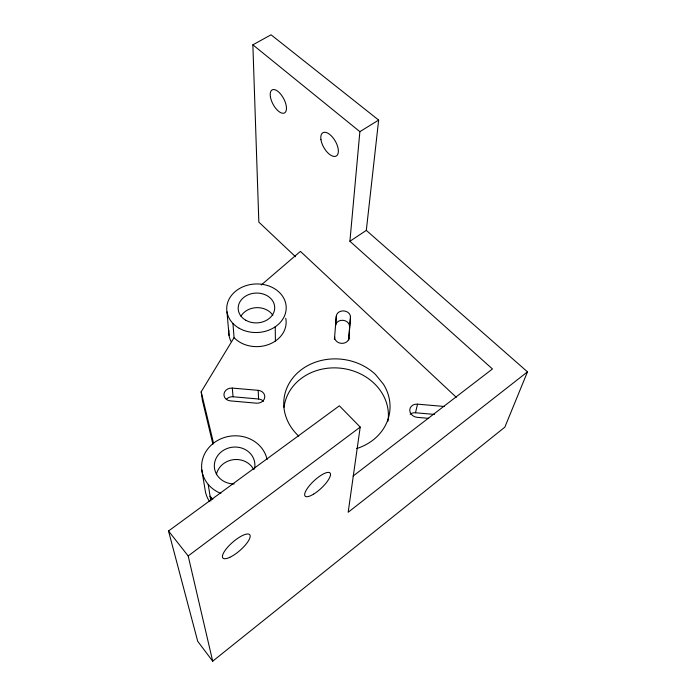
<?xml version="1.0" encoding="UTF-8"?>
<svg xmlns="http://www.w3.org/2000/svg" width="696" height="696" viewBox="0 0 696 696"><rect width="100%" height="100%" fill="white"/><g stroke="black" fill="none" stroke-linecap="round" stroke-linejoin="round"><path stroke-width="1.04" d="M348.583 339.552L350.471 317.228A7.099 5.794 4.7 0 0 343.833 310.921A7.099 5.794 4.7 0 0 336.307 316.123L334.411 339.491M348.774 339.987L350.471 317.228M334.454 338.83L334.619 336.794A7.204 5.968 5.1 0 0 341.345 343.345A7.204 5.968 5.1 0 0 348.983 337.952M336.307 316.123L335.559 325.458A7.004 5.751 4.9 0 1 342.971 320.308A7.004 5.751 4.9 0 1 349.514 326.572M353.107 476.055L492.446 368.967L349.905 241.268L359.875 131.657L378.65 120.077L271.057 34.8L252.865 44.822L258.834 222.111L295.53 256.746M349.905 241.268L366.314 230.393L378.65 120.077M527.481 371.855L504.844 427.161L212.689 661.2L197.716 641.312L168.519 531.005L339.387 405.811L360.206 427.083L348.174 512.265L527.481 371.855L366.314 230.393M410.153 414.19A7.586 6.482 15.2 0 1 415.486 412.763L417.53 404.159L444.431 406.49M212.898 444.144L202.423 400.461L201.179 391.822L234.065 337.638L232.934 323.44M261.217 285.029L300.437 251.378L456.315 397.329M212.689 661.2L188.181 555.947L360.206 427.083M232.29 388.09L258.19 390.334A7.439 6.455 -2.5 0 1 264.75 397.407A7.439 6.455 -2.5 0 1 256.519 403.184L230.402 400.887A7.421 6.421 -5.5 0 1 223.999 393.849A7.421 6.421 -5.5 0 1 232.29 388.09L233.064 396.772A7.308 6.36 -5.5 0 0 226.348 399.374M233.064 396.772L258.573 399.008A7.325 6.394 -2.4 0 1 263.471 401.314M415.486 412.763L434.556 414.433M428.71 418.357L417.226 417.348A7.708 6.542 14.8 0 1 409.753 410.083A7.708 6.542 14.8 0 1 417.53 404.159M252.865 44.822L359.875 131.657M168.519 531.005L188.181 555.947M211.784 498.988L210.07 496.231A32.268 29.502 -6.8 0 0 212.854 499.145M201.179 391.822L213.55 443.291M201.831 470.017L205.094 489.801A31.755 29.18 -6.9 0 0 209.496 501.442M208.217 484.407L210.81 500.963M226.983 311.851L229.028 335.402M258.19 390.334L258.573 399.008M275.225 326.824L275.416 341.014M284.038 407.29A52.435 45.666 7.2 0 1 342.249 368.393A52.435 45.666 7.2 0 1 387.976 421.167M356.622 448.581A53.244 46.11 6.9 0 0 383.505 384.288L375.449 374.448A53.244 46.11 6.9 0 0 300.098 370.663A53.244 46.11 6.9 0 0 298.749 436.131M216.36 474.62A19.819 18.122 -6.8 0 1 233.117 459.717A19.819 18.122 -6.8 0 1 253.535 469.226M220.902 493.438A33.069 29.998 -6.6 0 1 214.255 442.621A33.069 29.998 -6.6 0 1 267.09 459.586M234.169 483.938A20.315 18.427 -6.6 0 1 214.403 464.284A20.315 18.427 -6.6 0 1 237.71 447.197A20.315 18.427 -6.6 0 1 254.423 469.095M230.994 341.405A28.675 23.812 -2.4 0 1 228.88 330.217M240.946 316.202A17.87 14.738 -2.4 0 1 256.72 307.649A17.87 14.738 -2.4 0 1 272.849 315.288M285.751 318.281A29.102 23.995 -2.4 0 1 268.726 344.468A29.102 23.995 -2.4 0 1 234.065 337.638M313.574 494.143A16.991 5.168 -42.9 0 0 330.252 473.271A16.991 5.168 -42.9 0 0 308.963 486.226A16.991 5.168 -42.9 0 0 313.574 494.143M229.81 557.322A17.774 5.49 -41 0 0 250.177 535.911A17.774 5.49 -41 0 0 228.914 545.821A17.774 5.49 -41 0 0 229.81 557.322M270.483 97.214A13.076 6.012 61.9 0 0 284.055 113.135A13.076 6.012 61.9 0 0 280.479 93.882A13.076 6.012 61.9 0 0 270.483 97.214M320.952 139.618A13.433 6.56 60.1 0 0 335.315 156.382A13.433 6.56 60.1 0 0 332.462 137.112A13.433 6.56 60.1 0 0 320.952 139.618M239.198 328.268A29.745 24.282 -2.5 0 0 286.065 310.146A29.745 24.282 -2.5 0 0 244.131 286.317A29.745 24.282 -2.5 0 0 239.198 328.268M245.74 320.221A18.27 14.912 -2.5 0 0 274.615 309.25A18.27 14.912 -2.5 0 0 248.977 294.469A18.27 14.912 -2.5 0 0 245.74 320.221"/></g></svg>
